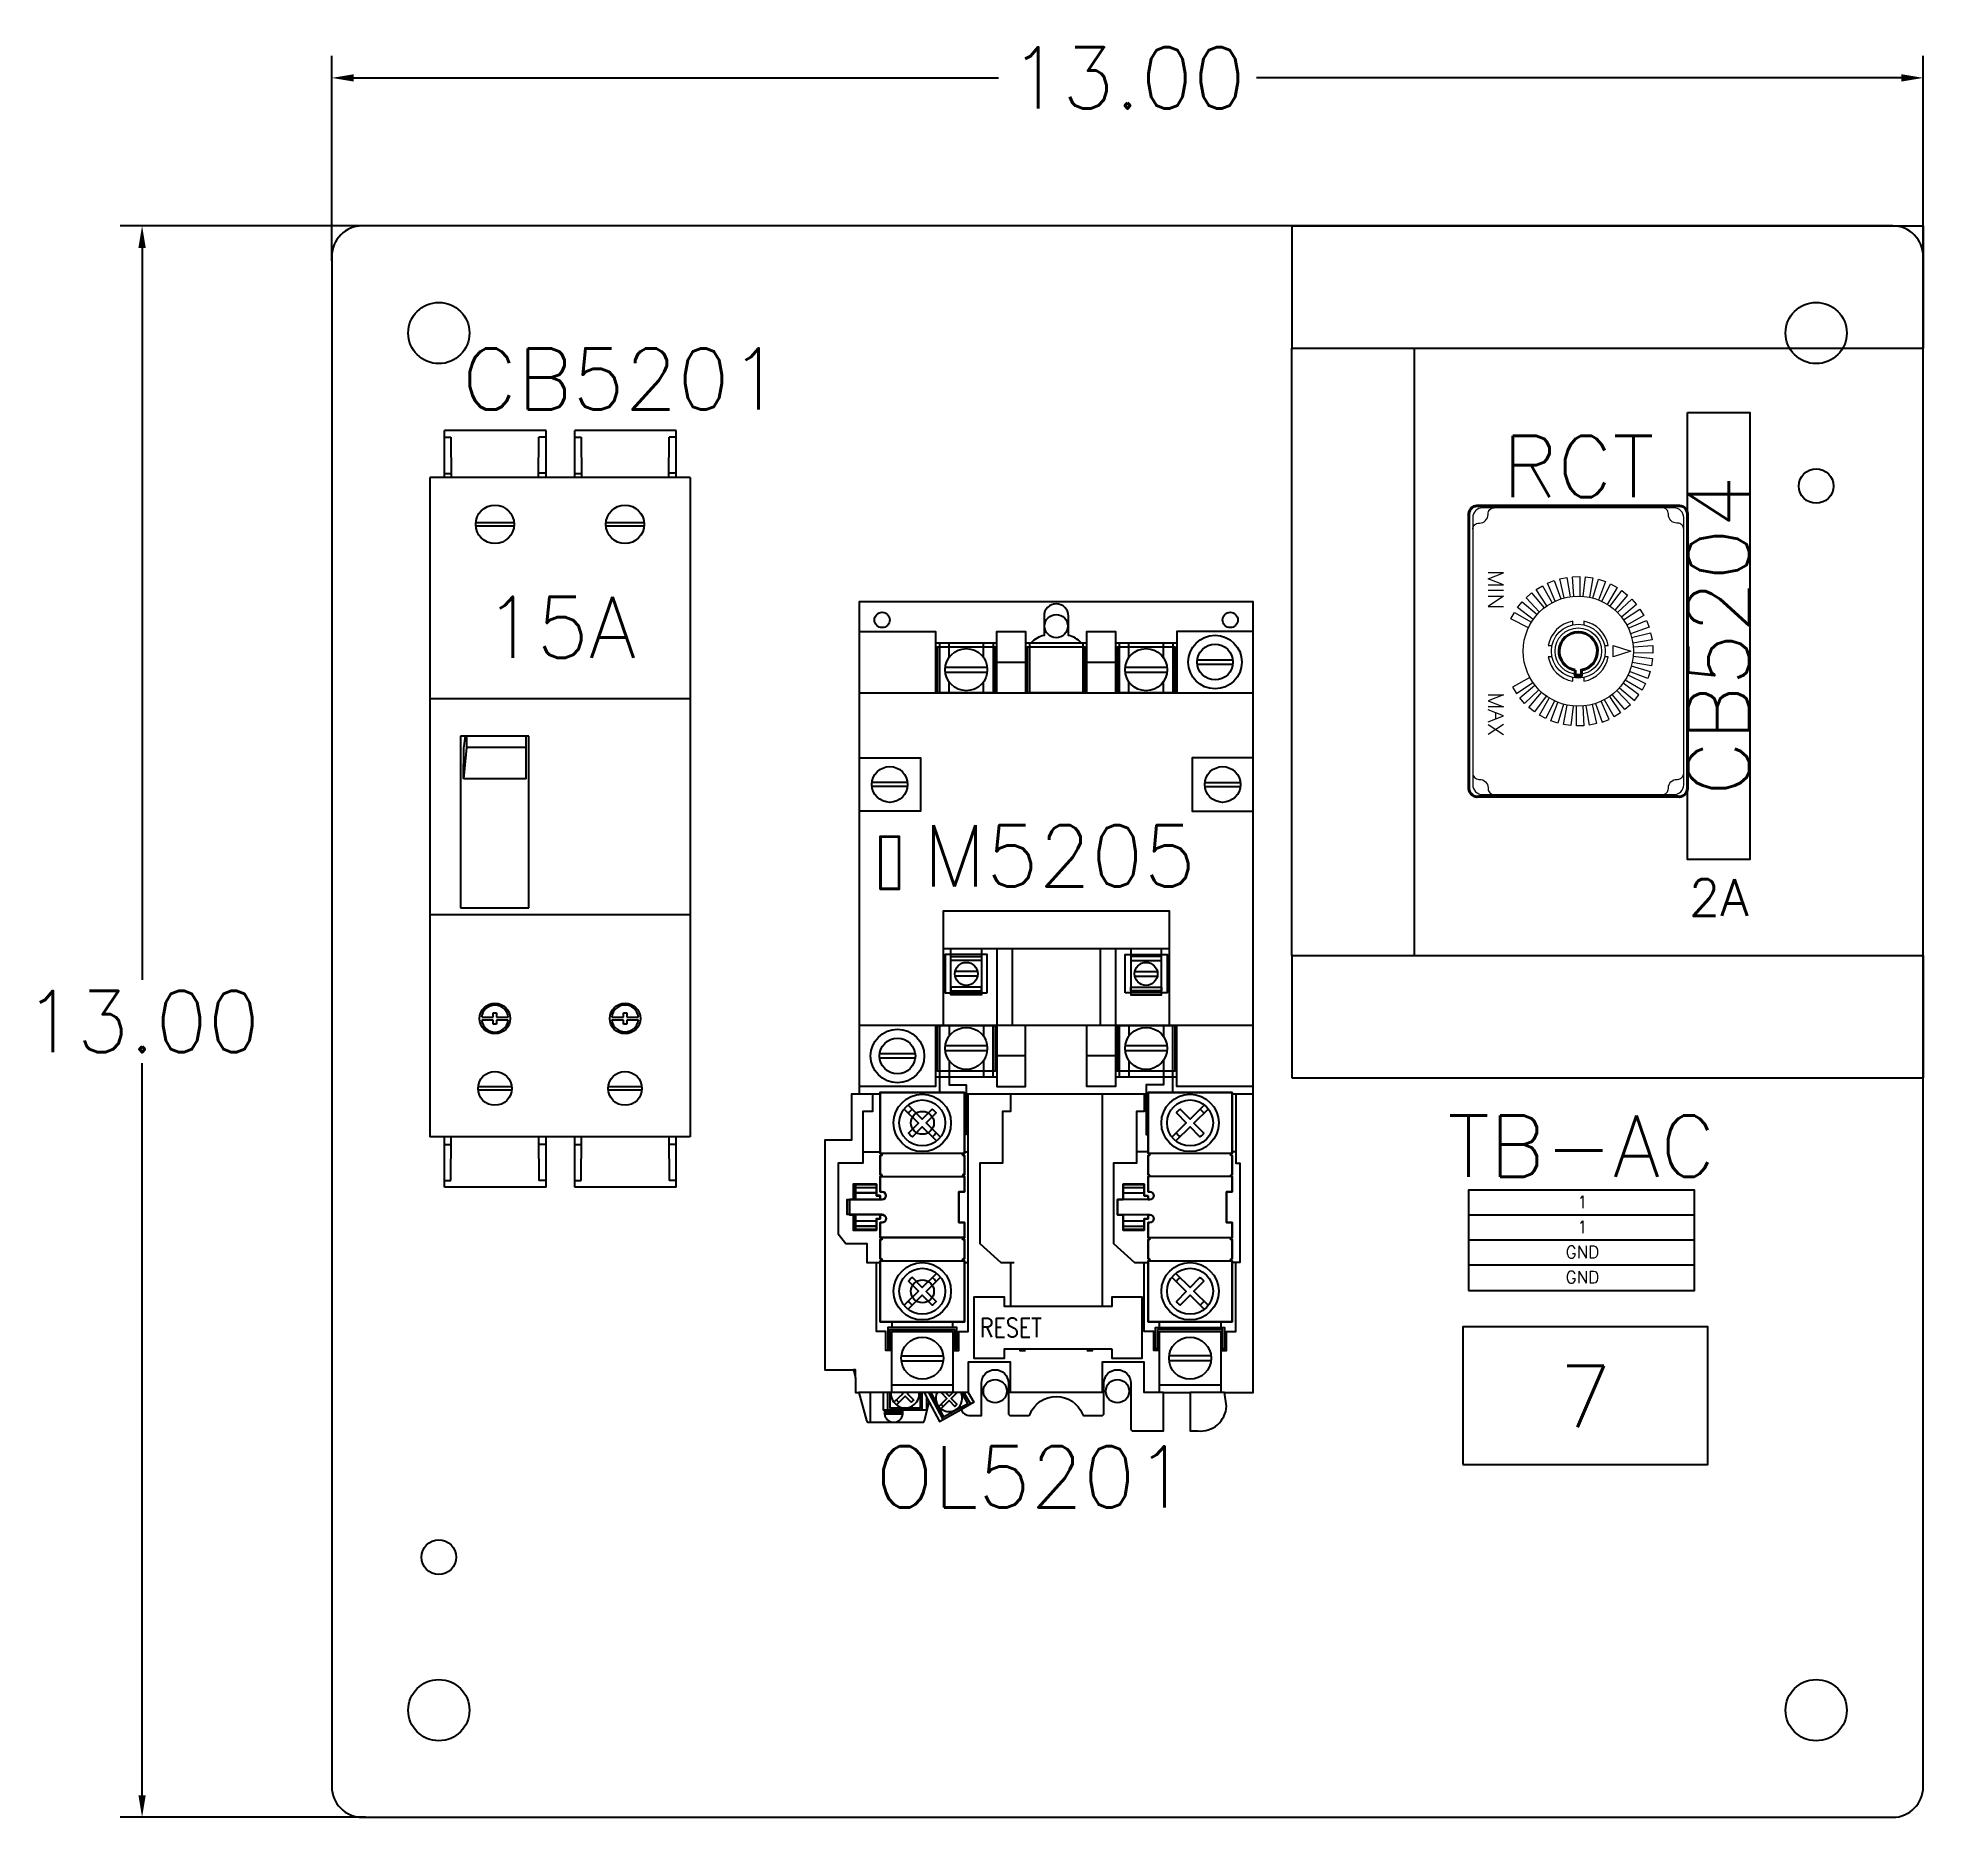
# Model space of a CAD drawing. Header units: inches. Extents: x -2.4 to 13, y 0 to 14.5.
import ezdxf
from ezdxf.enums import TextEntityAlignment as Align

# ---------------------------------------------------------------- set-up
doc = ezdxf.new("R2010")
doc.units = ezdxf.units.IN
doc.header["$MEASUREMENT"] = 0
doc.set_wipeout_variables(frame=1)
doc.layers.add('CONTINUOUS1', color=7, linetype='Continuous', lineweight=20)
doc.layers.add('CONTINUOUS2', color=254, linetype='Continuous', lineweight=40)
for name, color, linetype in [('PNPD', 7, 'Continuous'), ('PNPG', 72, 'Continuous'), ('PRTG', 130, 'Continuous'), ('PSYMS', 7, 'Continuous'), ('PTAG', 150, 'Continuous'), ('PWIRE', 84, 'Continuous')]:
    doc.layers.add(name, color=color, linetype=linetype)
doc.styles.add('ROMANS', font='ROMANS')
doc.styles.get("Standard").update_dxf_attribs({"font": 'romans.shx'})
doc.styles.add('WD', font='romans.shx')
doc.dimstyles.get("Standard").update_dxf_attribs({"dimtxt": 0.18, "dimasz": 0.18, "dimexe": 0.18, "dimexo": 0.0625, "dimgap": 0.09, "dimtad": 0, "dimtih": 1, "dimtoh": 1, "dimdec": 4, "dimzin": 0, "dimdsep": 46, "dimtxsty": 'Standard', "dimcen": 0.09, "dimadec": 0, "dimazin": 0, "dimtfac": 1, "dimtdec": 4, "dimtofl": 0, "dimtmove": 0, "dimatfit": 3, "dimfxl": 1, "dimtolj": 1, "dimtzin": 0, "dimarcsym": 0})

# ---------------------------------------------------------------- blocks, each defined once
blk = doc.blocks.new('9050JCK70V20')
at = {"layer": 'CONTINUOUS1'}
for points in [[(0.192, 1.754, 0.414214), (0.142, 1.704), (0.142, 1.699, -0.414214), (0.072, 1.629), (0.067, 1.629, 0.414214), (0.017, 1.579)], [(2.36, 1.579, 0.414214), (2.31, 1.629), (2.305, 1.629, -0.414214), (2.235, 1.699), (2.235, 1.704, 0.414214), (2.185, 1.754)], [(1.143, 1.108), (1.143, 1.138, 0.311755), (0.943, 0.938), (0.973, 0.938)], [(1.404, 0.938), (1.434, 0.938, 0.311755), (1.233, 1.138), (1.233, 1.108)], [(0.973, 0.848), (0.943, 0.848, 0.311755), (1.143, 0.647), (1.143, 0.677)], [(1.233, 0.677), (1.233, 0.647, 0.311755), (1.434, 0.848), (1.404, 0.848)], [(0.192, 0.031, -0.414214), (0.142, 0.081), (0.142, 0.086, 0.414214), (0.072, 0.156), (0.067, 0.156, -0.414214), (0.017, 0.206)], [(2.185, 0.031, 0.414214), (2.235, 0.081), (2.235, 0.086, -0.414214), (2.305, 0.156), (2.31, 0.156, 0.414214), (2.36, 0.206)]]:
    blk.add_lwpolyline(points, format="xyb", dxfattribs=at)
blk.add_lwpolyline([(0.017, 1.674), (0.017, 0.111, 0.414214), (0.097, 0.031), (2.28, 0.031, 0.414214), (2.36, 0.111), (2.36, 1.674, 0.414214), (2.28, 1.754), (0.097, 1.754, 0.414214)], format="xyb", close=True, dxfattribs=at)
for points in [[(0.933, 1.263), (0.844, 1.397), (0.896, 1.428), (0.975, 1.289)], [(1.001, 1.301), (0.937, 1.449), (0.993, 1.471), (1.047, 1.32)], [(1.075, 1.328), (1.038, 1.484), (1.096, 1.496), (1.123, 1.338)], [(1.152, 1.341), (1.143, 1.501), (1.203, 1.503), (1.202, 1.342)], [(1.23, 1.341), (1.249, 1.5), (1.309, 1.491), (1.28, 1.333)], [(1.308, 1.326), (1.354, 1.48), (1.411, 1.461), (1.355, 1.311)], [(1.381, 1.299), (1.453, 1.443), (1.506, 1.414), (1.425, 1.275)], [(1.488, 1.229), (1.592, 1.351), (1.545, 1.388), (1.449, 1.26)], [(0.821, 1.153), (0.693, 1.249), (0.73, 1.296), (0.852, 1.192)], [(0.872, 1.213), (0.762, 1.33), (0.807, 1.369), (0.91, 1.246)], [(1.509, 1.209), (1.626, 1.319), (1.665, 1.274), (1.542, 1.171)], [(1.559, 1.148), (1.693, 1.237), (1.724, 1.185), (1.585, 1.106)], [(0.755, 1.012), (0.601, 1.058), (0.62, 1.115), (0.77, 1.059)], [(0.782, 1.085), (0.638, 1.157), (0.667, 1.21), (0.806, 1.129)], [(1.616, 1.034), (1.767, 1.088), (1.745, 1.144), (1.597, 1.08)], [(0.74, 0.934), (0.581, 0.953), (0.59, 1.013), (0.748, 0.984)], [(1.624, 1.006), (1.78, 1.043), (1.792, 0.985), (1.634, 0.958)], [(1.637, 0.929), (1.797, 0.938), (1.799, 0.878), (1.638, 0.879)], [(0.74, 0.856), (0.58, 0.847), (0.578, 0.907), (0.739, 0.906)], [(0.753, 0.779), (0.597, 0.742), (0.585, 0.8), (0.743, 0.827)], [(1.622, 0.773), (1.776, 0.727), (1.757, 0.67), (1.607, 0.726)], [(1.637, 0.851), (1.796, 0.832), (1.787, 0.772), (1.629, 0.801)], [(0.78, 0.705), (0.632, 0.641), (0.61, 0.697), (0.761, 0.751)], [(0.818, 0.637), (0.684, 0.548), (0.653, 0.6), (0.792, 0.679)], [(1.556, 0.632), (1.684, 0.536), (1.647, 0.489), (1.525, 0.593)], [(1.595, 0.7), (1.739, 0.628), (1.71, 0.575), (1.571, 0.656)], [(0.868, 0.576), (0.751, 0.466), (0.712, 0.511), (0.835, 0.614)], [(0.928, 0.525), (0.832, 0.397), (0.785, 0.434), (0.889, 0.556)], [(0.996, 0.486), (0.924, 0.342), (0.871, 0.371), (0.952, 0.51)], [(1.402, 0.496), (1.481, 0.357), (1.533, 0.388), (1.444, 0.522)], [(1.505, 0.572), (1.615, 0.455), (1.57, 0.416), (1.467, 0.539)], [(0.645, 0.157), (0.645, 0.283), (0.596, 0.157), (0.548, 0.283), (0.548, 0.157)], [(0.691, 0.283), (0.691, 0.157)], [(0.74, 0.157), (0.74, 0.283), (0.824, 0.157), (0.824, 0.283)], [(1.546, 0.157), (1.546, 0.283), (1.594, 0.157), (1.642, 0.283), (1.642, 0.157)], [(1.764, 0.157), (1.716, 0.283), (1.667, 0.157)], [(1.691, 0.218), (1.741, 0.218)], [(1.786, 0.283), (1.87, 0.157)], [(1.786, 0.157), (1.87, 0.282)]]:
    blk.add_lwpolyline(points, dxfattribs=at)
blk.add_lwpolyline([(1.233, 1.179), (1.143, 1.179), (1.188, 1.321)], close=True, dxfattribs=at)
for radius in [0.45, 0.22, 0.19]:
    blk.add_circle((1.188, 0.893), radius, dxfattribs=at)
at = {"layer": 'CONTINUOUS2'}
for points in [[(2.311, 0, 0.454637), (2.376, 0.08), (2.376, 1.705, 0.454637), (2.311, 1.785), (0.066, 1.785, 0.454637), (0.001, 1.705), (0.001, 0.08, 0.454637), (0.066, 0)], [(1.343, 0.868), (1.391, 0.868), (1.391, 0.918), (1.343, 0.918, 12.419481)]]:
    blk.add_lwpolyline(points, format="xyb", close=True, dxfattribs=at)
blk = doc.blocks.new('BDL26015')
at = {"color": 7, "linetype": 'Continuous'}
for p, q in [((0, 5.799), (0, 6.181)), ((0.829, 6.181), (0, 6.181)), ((0.829, 5.799), (0.829, 6.181)), ((1.063, 5.799), (1.063, 6.181)), ((1.892, 6.181), (1.063, 6.181)), ((1.892, 5.799), (1.892, 6.181)), ((0, 6.126), (0.052, 6.126)), ((0.052, 6.126), (0.055, 5.799)), ((0.768, 5.799), (0.771, 6.126)), ((0.829, 6.126), (0.771, 6.126)), ((1.063, 6.126), (1.115, 6.126)), ((1.115, 6.126), (1.118, 5.799)), ((1.831, 5.799), (1.834, 6.126)), ((1.892, 6.126), (1.834, 6.126)), ((-0.12, 5.799), (-0.12, 0.413)), ((2.006, 5.799), (-0.12, 5.799)), ((0, 5.831), (0.054, 5.831)), ((0.829, 5.832), (0.768, 5.832)), ((1.063, 5.831), (1.117, 5.831)), ((1.892, 5.832), (1.831, 5.832)), ((2.006, 5.799), (2.006, 0.413)), ((0.255, 5.43), (0.568, 5.43)), ((0.568, 5.4), (0.255, 5.4)), ((1.318, 5.43), (1.631, 5.43)), ((1.631, 5.4), (1.318, 5.4)), ((2.006, 3.99), (-0.12, 3.99)), ((0.17, 3.684), (0.129, 3.684)), ((0.129, 3.684), (0.129, 2.281)), ((0.179, 3.591), (0.155, 3.337)), ((0.155, 3.337), (0.158, 3.586)), ((0.158, 3.586), (0.17, 3.686)), ((0.667, 3.686), (0.17, 3.686)), ((0.179, 3.686), (0.179, 3.591)), ((0.667, 3.591), (0.179, 3.591)), ((0.667, 3.337), (0.667, 3.686)), ((0.687, 3.684), (0.667, 3.684)), ((0.687, 2.281), (0.687, 3.684)), ((0.667, 3.337), (0.155, 3.337)), ((2.006, 2.224), (-0.12, 2.224)), ((0.129, 2.281), (0.687, 2.281)), ((0.303, 1.39), (0.398, 1.39)), ((0.398, 1.424), (0.425, 1.424)), ((0.398, 1.39), (0.398, 1.424)), ((0.425, 1.424), (0.425, 1.39)), ((0.425, 1.39), (0.52, 1.39)), ((1.366, 1.39), (1.461, 1.39)), ((1.461, 1.424), (1.488, 1.424)), ((1.461, 1.39), (1.461, 1.424)), ((1.488, 1.424), (1.488, 1.39)), ((1.488, 1.39), (1.583, 1.39)), ((0.398, 1.366), (0.303, 1.366)), ((0.398, 1.332), (0.398, 1.366)), ((0.425, 1.332), (0.398, 1.332)), ((0.52, 1.366), (0.425, 1.366)), ((0.425, 1.366), (0.425, 1.332)), ((1.461, 1.366), (1.366, 1.366)), ((1.461, 1.332), (1.461, 1.366)), ((1.488, 1.332), (1.461, 1.332)), ((1.583, 1.366), (1.488, 1.366)), ((1.488, 1.366), (1.488, 1.332)), ((0.274, 0.822), (0.548, 0.822)), ((0.548, 0.792), (0.274, 0.792)), ((1.337, 0.822), (1.611, 0.822)), ((1.611, 0.792), (1.337, 0.792)), ((2.006, 0.413), (-0.12, 0.413)), ((0, 0), (0, 0.413)), ((0, 0.35), (0.054, 0.35)), ((0.052, 0.055), (0.055, 0.413)), ((0.768, 0.413), (0.771, 0.055)), ((0.829, 0.349), (0.768, 0.349)), ((0.829, 0), (0.829, 0.413)), ((1.063, 0), (1.063, 0.413)), ((1.063, 0.35), (1.117, 0.35)), ((1.115, 0.055), (1.118, 0.413)), ((1.831, 0.413), (1.834, 0.055)), ((1.892, 0.349), (1.831, 0.349)), ((1.892, 0), (1.892, 0.413)), ((0, 0.055), (0.052, 0.055)), ((0.829, 0), (0, 0)), ((0.829, 0.055), (0.771, 0.055)), ((1.063, 0.055), (1.115, 0.055)), ((1.892, 0.055), (1.834, 0.055)), ((1.892, 0), (1.063, 0))]:
    blk.add_line(p, q, dxfattribs=at)
for centre, radius in [((0.411, 5.415), 0.157), ((1.474, 5.415), 0.157), ((0.411, 1.378), 0.125), ((1.474, 1.378), 0.125), ((0.411, 0.807), 0.138), ((1.474, 0.807), 0.138)]:
    blk.add_circle(centre, radius, dxfattribs=at)
for centre, radius, start, end in [((0.411, 1.377), 0.11, 6.5538, 173.4462), ((1.474, 1.379), 0.109, 5.8367, 174.1633), ((0.411, 1.377), 0.109, 185.8367, 354.1633), ((1.474, 1.379), 0.11, 186.5538, 353.4462)]:
    blk.add_arc(centre, radius, start, end, dxfattribs=at)
blk = doc.blocks.new('SCE-16P16')
at = {"linetype": 'Continuous'}
for p, q in [((12.677, 12.927), (0.177, 12.927)), ((-0.073, 12.677), (-0.073, 0.177)), ((12.927, 0.177), (12.927, 12.677)), ((0.177, -0.073), (12.677, -0.073))]:
    blk.add_line(p, q, dxfattribs=at)
for centre, radius in [((0.802, 12.052), 0.25), ((12.052, 12.052), 0.25), ((12.052, 10.802), 0.141), ((0.802, 2.052), 0.141), ((0.802, 0.802), 0.25), ((12.052, 0.802), 0.25)]:
    blk.add_circle(centre, radius, dxfattribs=at)
for centre, start, end in [((0.177, 12.677), 90, 180), ((12.677, 12.677), 0, 90), ((0.177, 0.177), 180, 270), ((12.677, 0.177), 270, 0)]:
    blk.add_arc(centre, 0.25, start, end, dxfattribs=at)
blk = doc.blocks.new('NPXXD3')
at = {"style": 'WD'}
for tag, height, width, flags, p in [('DESC1', 0.125, 0.9, 8, (0, 0.125)), ('DESC2', 0.125, 0.9, 8, (0, -0.062)), ('DESC3', 0.125, 0.9, 8, (0, -0.25)), ('ASSYCODE', 0.01, 0.9, 9, (0.328, -0.109)), ('MFG', 0.01, 0.9, 9, (0.328, -0.077)), ('CAT', 0.01, 0.9, 9, (0.328, -0.093)), ('POS2', 0.1, 0.7, 8, (0, -0.391))]:
    blk.add_attdef(tag, text='', height=height, dxfattribs=dict(at, width=width, flags=flags)).set_placement(p, align=Align.CENTER)
at = {"style": 'WD', "width": 0.7, "flags": 8}
blk.add_attdef('POS1', text='', height=0.1, dxfattribs=at).set_placement((-0.312, -0.516), align=Align.RIGHT)
blk.add_attdef('POS3', (0.312, -0.516), '', height=0.1, dxfattribs=at)
blk = doc.blocks.new('*D48')
at = {"layer": 'Defpoints', "color": 0, "transparency": 16777216}
for p in [(13, 14.209), (0, 12.651), (13, 12.651)]:
    blk.add_point(p, dxfattribs=at)
at = {"layer": 'PSYMS', "color": 0, "lineweight": -2, "transparency": 16777216}
for p, q in [((0, 12.714), (0, 14.389)), ((13, 12.714), (13, 14.389)), ((0.18, 14.209), (5.446, 14.209)), ((12.82, 14.209), (7.554, 14.209))]:
    blk.add_line(p, q, dxfattribs=at)
at = {"layer": 'PSYMS', "color": 0, "transparency": 16777216}
for points in [[(0.18, 14.239), (0.18, 14.179), (0, 14.209)], [(12.82, 14.239), (12.82, 14.179), (13, 14.209)]]:
    blk.add_solid(points, dxfattribs=at)
at = {"layer": 'PSYMS', "color": 0, "transparency": 16777216, "insert": (6.5, 14.209), "char_height": 0.5, "attachment_point": 5}
blk.add_mtext('\\A1;13.00', dxfattribs=at)
blk = doc.blocks.new('*D49')
at = {"layer": 'Defpoints', "color": 0, "transparency": 16777216}
for p in [(0.339, 13), (-1.549, 0), (0.339, 0)]:
    blk.add_point(p, dxfattribs=at)
at = {"layer": 'PSYMS', "color": 0, "lineweight": -2, "transparency": 16777216}
for p, q in [((0.276, 13), (-1.729, 13)), ((-1.549, 12.82), (-1.549, 6.84)), ((-1.549, 0.18), (-1.549, 6.16)), ((0.276, 0), (-1.729, 0))]:
    blk.add_line(p, q, dxfattribs=at)
at = {"layer": 'PSYMS', "color": 0, "transparency": 16777216}
for points in [[(-1.579, 12.82), (-1.519, 12.82), (-1.549, 13)], [(-1.579, 0.18), (-1.519, 0.18), (-1.549, 0)]]:
    blk.add_solid(points, dxfattribs=at)
at = {"layer": 'PSYMS', "color": 0, "transparency": 16777216, "insert": (-1.549, 6.5), "char_height": 0.5, "attachment_point": 5}
blk.add_mtext('\\A1;13.00', dxfattribs=at)
blk = doc.blocks.new('8536SAO11V02ES')
for points in [[(1.677, 0.139, -0.671762), (2.105, 0.139, 0.304697), (2.123, 0.126), (2.261, 0.126, 0.414214), (2.281, 0.146), (2.281, 0.392, -1), (2.5, 0.392), (2.5, 0.021, 0.414214), (2.52, 0.001), (2.766, 0.001), (2.766, 0.314), (2.984, 0.314), (2.984, 0.001), (3.047, 0.001, 0.432073), (3.281, 0.204), (3.266, 0.314), (3.5, 0.314), (3.5, 2.501), (3.5, 6.775), (0.281, 6.775), (0.281, 2.751), (0.219, 2.751), (0.219, 2.376), (0, 2.376), (0, 0.501), (0.234, 0.501), (0.25, 0.434), (0.25, 0.314), (0.278, 0.314), (0.34, 0.087, 0.341721), (0.359, 0.072), (0.797, 0.072, 0.341721), (0.816, 0.087), (0.853, 0.237), (0.938, 0.079), (1.113, 0.177, 0.301144), (1.188, 0.126), (1.281, 0.126), (1.281, 0.392, -1), (1.5, 0.392), (1.5, 0.146, 0.414214), (1.52, 0.126), (1.658, 0.126, 0.304697)], [(1.133, 2.252, -1), (1.133, 2.267, 1), (1.133, 2.252), (1.141, 2.252), (1.141, 2.094), (1.133, 2.094, 1), (1.133, 2.079, -1), (1.133, 2.094), (1.141, 2.094), (1.141, 2.252)], [(0.469, 1.954, -1), (0.469, 1.892, 1)], [(2.656, 1.954, -1), (2.656, 1.892, 1)], [(0.469, 1.767, -1), (0.469, 1.704), (0.453, 1.704), (0.453, 1.579), (0.453, 1.704), (0.469, 1.704, 1)], [(2.656, 1.767, -1), (2.656, 1.704, 1)], [(1.133, 1.564, -1), (1.133, 1.579, 1)], [(3.321, 1.392, -1), (3.321, 1.407, 1)]]:
    blk.add_lwpolyline(points, format="xyb", close=True)
for points in [[(2.094, 6.439, 0.164954), (1.99, 6.5), (1.99, 6.658, 1), (1.791, 6.658), (1.791, 6.5, 0.164954), (1.687, 6.439)], [(1.133, 2.267), (1.141, 2.267), (1.141, 2.767), (1.141, 2.267), (0.453, 2.267), (0.461, 2.267, -1), (0.461, 2.252), (0.453, 2.252), (0.453, 2.094), (0.461, 2.094, -1), (0.461, 2.079), (0.453, 2.079), (0.453, 1.954), (0.469, 1.954), (0.453, 1.954), (0.453, 2.079), (1.141, 2.079), (1.133, 2.079)], [(0.913, 2.371), (0.797, 2.485), (0.716, 2.403, -0.080519), (0.684, 2.434), (0.765, 2.516), (0.65, 2.63)], [(0.944, 2.403), (0.828, 2.517), (0.909, 2.599, 0.080519), (0.878, 2.63), (0.797, 2.548), (0.681, 2.662)], [(0.715, 2.629, 0.080519), (0.683, 2.597)], [(3.1, 2.662), (2.985, 2.548), (2.904, 2.63, 0.080519), (2.872, 2.599), (2.953, 2.517), (2.837, 2.403)], [(3.131, 2.63), (3.016, 2.516), (3.097, 2.434, -0.080519), (3.065, 2.403), (2.984, 2.485), (2.869, 2.371)], [(3.098, 2.597, 0.080519), (3.067, 2.629)], [(0.879, 2.404, 0.080519), (0.91, 2.436)], [(2.871, 2.436, 0.080519), (2.902, 2.404)], [(0.461, 2.079, 1), (0.461, 2.094), (0.453, 2.094), (0.453, 2.252), (0.461, 2.252, 1), (0.461, 2.267)], [(3.321, 2.079, -1), (3.321, 2.094), (3.328, 2.094), (3.328, 2.252), (3.321, 2.252, -1), (3.321, 2.267, 1), (3.321, 2.252), (3.328, 2.252), (3.328, 2.094), (3.321, 2.094, 1), (3.321, 2.079), (3.328, 2.079), (3.328, 1.954), (3.281, 1.954), (3.328, 1.954), (3.328, 2.079), (2.641, 2.079), (2.648, 2.079, 1), (2.648, 2.094), (2.641, 2.094), (2.641, 2.252), (2.648, 2.252, 1), (2.648, 2.267, -1), (2.648, 2.252), (2.641, 2.252), (2.641, 2.094), (2.648, 2.094, -1), (2.648, 2.079)], [(3.321, 1.579, 1), (3.321, 1.564, -1), (3.321, 1.579), (3.328, 1.579), (2.641, 1.579), (2.641, 1.704), (2.641, 1.579), (2.648, 1.579, -1), (2.648, 1.564), (2.641, 1.564), (2.648, 1.564, 1), (2.648, 1.579)], [(1.133, 1.579), (1.141, 1.579), (0.453, 1.579), (0.461, 1.579, -1), (0.461, 1.564), (0.453, 1.564), (0.461, 1.564, 1), (0.461, 1.579)], [(0.461, 1.392, 1), (0.461, 1.407), (0.453, 1.407), (0.461, 1.407, -1), (0.461, 1.392), (0.453, 1.392), (1.141, 1.392), (1.133, 1.392, -1), (1.133, 1.407, 1), (1.133, 1.392)], [(2.648, 1.392, 1), (2.648, 1.407), (2.641, 1.407), (2.648, 1.407, -1), (2.648, 1.392), (2.641, 1.392), (3.328, 1.392), (3.321, 1.392)], [(0.913, 1.287), (0.797, 1.173), (0.716, 1.255, 0.080519), (0.684, 1.224), (0.765, 1.142), (0.65, 1.028)], [(0.944, 1.255), (0.828, 1.141), (0.909, 1.059, -0.080519), (0.878, 1.028), (0.797, 1.11), (0.681, 0.996)], [(0.91, 1.222, 0.080519), (0.879, 1.254)], [(2.837, 1.255), (2.953, 1.141), (2.872, 1.059, 0.080519), (2.904, 1.028), (2.985, 1.11), (3.1, 0.996)], [(2.869, 1.287), (2.984, 1.173), (3.065, 1.255, -0.080519), (3.097, 1.224), (3.016, 1.142), (3.131, 1.028)], [(2.902, 1.254, 0.080519), (2.871, 1.222)], [(0.683, 1.061, 0.080519), (0.715, 1.029)], [(3.067, 1.029, 0.080519), (3.098, 1.061)], [(0.541, 0.314, 1.07896), (0.772, 0.314)], [(0.685, 0.314), (0.676, 0.305), (0.726, 0.254, -0.080519), (0.706, 0.235), (0.656, 0.285), (0.585, 0.215)], [(0.918, 0.314, 1.59062), (1.113, 0.314)], [(0.949, 0.183), (1.015, 0.249), (1.062, 0.201, 0.080519), (1.08, 0.219), (1.034, 0.267), (1.082, 0.314)], [(1.081, 0.313, 0.00139), (1.081, 0.314)], [(0.491, 0.173, 1.399799), (0.634, 0.173)], [(0.586, 0.255, 0.080519), (0.605, 0.235)], [(0.95, 0.22, 0.080519), (0.968, 0.202)]]:
    blk.add_lwpolyline(points, format="xyb")
for points in [[(0.281, 6.532), (0.906, 6.532), (0.906, 6.032)], [(1.406, 6.032), (1.406, 6.532), (1.641, 6.532), (1.641, 6.032)], [(2.141, 6.032), (2.141, 6.532), (2.375, 6.532), (2.375, 6.032)], [(3.5, 6.532), (2.875, 6.532), (2.875, 6.032)], [(0.906, 6.439), (1.406, 6.439)], [(0.938, 6.439), (0.938, 6.407), (0.938, 6.032)], [(1.016, 6.319), (1.016, 6.407), (1.016, 6.439)], [(1.297, 6.319), (1.297, 6.407), (1.297, 6.439)], [(1.375, 6.439), (1.375, 6.407), (1.375, 6.032)], [(1.641, 6.439), (2.141, 6.439)], [(1.672, 6.439), (1.672, 6.407), (1.672, 6.032)], [(2.109, 6.439), (2.109, 6.407), (2.109, 6.032)], [(2.375, 6.439), (2.875, 6.439)], [(2.406, 6.439), (2.406, 6.407), (2.406, 6.032)], [(2.484, 6.319), (2.484, 6.407), (2.484, 6.439)], [(2.766, 6.319), (2.766, 6.407), (2.766, 6.439)], [(2.844, 6.439), (2.844, 6.407), (2.844, 6.032)], [(0.986, 6.24), (1.327, 6.24)], [(0.986, 6.2), (1.327, 6.2)], [(1.406, 6.282), (1.641, 6.282)], [(2.141, 6.282), (2.375, 6.282)], [(2.454, 6.24), (2.796, 6.24)], [(2.454, 6.2), (2.796, 6.2)], [(3.042, 6.299), (3.333, 6.299)], [(3.042, 6.265), (3.333, 6.265)], [(0.281, 6.032), (3.5, 6.032)], [(1.016, 6.032), (1.016, 6.121)], [(1.297, 6.032), (1.297, 6.121)], [(2.484, 6.032), (2.484, 6.121)], [(2.766, 6.032), (2.766, 6.121)], [(0.281, 5.501), (0.781, 5.501), (0.781, 5.064), (0.281, 5.064)], [(3.5, 5.501), (3, 5.501), (3, 5.064), (3.5, 5.064)], [(0.676, 5.299), (0.386, 5.299)], [(0.676, 5.265), (0.386, 5.265)], [(3.105, 5.299), (3.395, 5.299)], [(3.105, 5.265), (3.395, 5.265)], [(0.969, 3.314), (0.969, 4.251), (2.812, 4.251), (2.812, 3.314)], [(2.812, 3.939), (0.969, 3.939)], [(1.281, 3.939), (1.281, 3.564), (1.031, 3.564), (1.031, 3.939)], [(1.406, 3.939), (1.406, 3.314), (1.406, 2.814), (1.641, 2.814), (1.641, 3.314)], [(1.531, 3.939), (1.531, 3.314)], [(2.375, 3.939), (2.375, 3.314), (2.375, 2.814), (2.141, 2.814), (2.141, 3.314)], [(2.25, 3.939), (2.25, 3.314)], [(2.5, 3.939), (2.5, 3.564), (2.75, 3.564), (2.75, 3.939)], [(1.248, 3.755), (1.065, 3.755)], [(1.248, 3.715), (1.065, 3.715)], [(2.533, 3.755), (2.717, 3.755)], [(2.533, 3.715), (2.717, 3.715)], [(0.906, 3.314), (0.906, 2.814), (0.281, 2.814)], [(3.5, 3.314), (0.281, 3.314)], [(0.938, 3.314), (0.938, 2.939), (0.938, 2.892), (0.938, 2.767)], [(1.016, 3.314), (1.016, 3.225)], [(1.297, 3.314), (1.297, 3.225)], [(1.375, 2.892), (1.375, 2.939), (1.375, 3.314)], [(2.406, 3.314), (2.406, 2.939), (2.406, 2.892)], [(2.484, 3.314), (2.484, 3.225)], [(2.766, 3.314), (2.766, 3.225)], [(2.844, 2.767), (2.844, 2.892), (2.844, 2.939), (2.844, 3.314)], [(3.5, 2.814), (2.875, 2.814), (2.875, 3.314)], [(0.739, 3.081), (0.449, 3.081)], [(1.327, 3.146), (0.986, 3.146)], [(1.327, 3.106), (0.986, 3.106)], [(2.796, 3.146), (2.454, 3.146)], [(2.796, 3.106), (2.454, 3.106)], [(0.739, 3.047), (0.449, 3.047)], [(1.016, 3.027), (1.016, 2.939), (1.016, 2.892), (1.016, 2.829), (1.156, 2.829), (1.156, 2.423), (1.141, 2.423)], [(1.297, 3.027), (1.297, 2.939), (1.297, 2.892)], [(1.641, 3.064), (1.406, 3.064)], [(2.375, 3.064), (2.141, 3.064)], [(2.484, 3.027), (2.484, 2.939), (2.484, 2.892)], [(2.766, 3.027), (2.766, 2.939), (2.766, 2.892), (2.766, 2.829), (2.625, 2.829), (2.625, 2.423), (2.641, 2.423)], [(1.406, 2.892), (0.906, 2.892)], [(2.875, 2.892), (2.375, 2.892)], [(0.391, 2.751), (0.391, 2.61), (0.312, 2.61), (0.312, 2.189), (0.109, 2.189), (0.109, 1.61), (0.172, 1.532), (0.344, 1.532), (0.344, 1.376), (0.422, 1.376), (0.453, 1.376)], [(0.453, 2.751), (0.281, 2.751)], [(1.047, 0.657), (1.094, 0.657), (1.094, 0.814), (1.172, 0.814), (1.172, 2.751)], [(2.234, 2.751), (1.156, 2.751)], [(1.516, 2.751), (1.516, 2.61), (1.453, 2.61), (1.453, 2.189), (1.266, 2.189), (1.266, 1.532), (1.438, 1.376), (1.516, 1.376), (1.516, 1.017)], [(2.625, 2.751), (2.234, 2.751)], [(2.266, 2.751), (2.266, 1.017)], [(2.609, 2.751), (2.609, 2.61), (2.547, 2.61), (2.547, 2.189), (2.359, 2.189), (2.359, 1.532), (2.531, 1.376), (2.609, 1.376), (2.641, 1.376)], [(3.321, 2.267), (3.328, 2.267), (3.328, 2.767), (3.328, 2.267), (2.641, 2.267), (2.648, 2.267)], [(3.359, 2.751), (3.359, 2.189), (3.391, 2.189), (3.391, 1.376), (3.359, 1.376), (3.328, 1.376)], [(3.5, 2.751), (3.328, 2.751)], [(0.312, 2.282), (0.453, 2.282)], [(1.141, 2.282), (1.172, 2.282)], [(2.641, 2.282), (2.547, 2.282)], [(3.359, 2.282), (3.328, 2.282)], [(0.453, 1.892), (0.469, 1.892), (0.203, 1.892), (0.25, 1.892), (0.25, 2.017), (0.25, 1.892)], [(0.422, 2.011), (0.25, 2.011)], [(2.641, 1.892), (2.656, 1.892), (2.391, 1.892), (2.438, 1.892), (2.438, 2.017), (2.438, 1.892)], [(2.609, 2.011), (2.438, 2.011)], [(0.453, 1.767), (0.469, 1.767), (0.203, 1.767), (0.203, 1.892), (0.203, 1.767), (0.25, 1.767), (0.25, 1.642), (0.25, 1.767)], [(0.422, 1.986), (0.25, 1.986)], [(0.422, 1.944), (0.25, 1.944)], [(2.609, 1.986), (2.438, 1.986)], [(2.609, 1.944), (2.438, 1.944)], [(0.422, 1.714), (0.25, 1.714)], [(2.641, 1.767), (2.641, 1.735), (2.609, 1.735), (2.609, 1.642), (2.438, 1.642), (2.438, 1.767), (2.438, 1.642), (2.609, 1.642), (2.609, 1.735), (2.641, 1.735), (2.641, 1.767), (2.656, 1.767), (2.391, 1.767), (2.438, 1.767)], [(2.609, 1.714), (2.438, 1.714)], [(0.422, 1.672), (0.25, 1.672)], [(0.422, 1.647), (0.25, 1.647)], [(2.609, 1.672), (2.438, 1.672)], [(2.609, 1.647), (2.438, 1.647)], [(0.547, 0.657), (0.5, 0.657), (0.5, 0.814), (0.422, 0.814), (0.422, 1.376)], [(1.141, 1.376), (1.172, 1.376)], [(1.516, 1.376), (1.547, 1.376)], [(2.734, 0.657), (2.688, 0.657), (2.688, 0.814), (2.609, 0.814), (2.609, 1.376)], [(3.234, 0.657), (3.281, 0.657), (3.281, 0.814), (3.359, 0.814), (3.359, 1.376)], [(0.547, 0.892), (0.547, 0.845)], [(1.047, 0.376), (0.547, 0.376), (0.547, 0.814), (1.047, 0.814), (1.047, 0.376), (1.047, 0.314), (0.547, 0.314), (0.547, 0.595)], [(1.047, 0.845), (1.047, 0.892)], [(2.734, 0.845), (2.734, 0.892)], [(2.734, 0.314), (2.734, 0.376), (2.734, 0.814), (3.234, 0.814), (3.234, 0.376), (2.734, 0.376)], [(3.234, 0.892), (3.234, 0.845)], [(1.594, 0.673), (1.594, 0.657), (1.641, 0.657)], [(2.141, 0.657), (2.188, 0.657), (2.188, 0.673)], [(0.25, 0.434), (0.25, 0.501), (0.234, 0.501)], [(0.626, 0.615), (0.968, 0.615)], [(0.626, 0.575), (0.968, 0.575)], [(2.766, 0.314), (2.609, 0.314), (2.609, 0.564), (2.266, 0.564), (2.266, 0.314), (1.516, 0.314), (1.516, 0.564), (1.172, 0.564), (1.172, 0.314), (1.219, 0.235), (1.113, 0.177)], [(3.155, 0.615), (2.814, 0.615)], [(3.155, 0.575), (2.814, 0.575)], [(3.234, 0.595), (3.234, 0.314)], [(1.172, 0.314), (0.278, 0.314)], [(0.375, 0.072), (0.375, 0.314)], [(0.478, 0.314), (0.478, 0.173), (0.835, 0.173), (0.835, 0.271)], [(0.515, 0.173), (0.515, 0.314)], [(0.531, 0.314), (0.531, 0.189), (0.782, 0.189), (0.782, 0.314)], [(0.628, 0.314), (0.637, 0.305), (0.565, 0.235)], [(0.797, 0.173), (0.797, 0.314)], [(0.812, 0.314), (0.853, 0.237)], [(0.848, 0.314), (0.965, 0.094)], [(0.866, 0.314), (0.971, 0.116), (1.17, 0.226), (1.116, 0.314)], [(0.951, 0.314), (0.997, 0.267), (0.931, 0.201)], [(1.045, 0.314), (1.016, 0.285), (0.987, 0.314)], [(1.192, 0.219), (1.135, 0.314)], [(3.266, 0.314), (2.984, 0.314)], [(0.488, 0.157), (0.637, 0.157)], [(0.488, 0.14), (0.637, 0.14)]]:
    blk.add_lwpolyline(points)
for points in [[(0.922, 6.032), (0.922, 6.407), (1.391, 6.407), (1.391, 6.032)], [(1.656, 6.032), (1.656, 6.407), (2.125, 6.407), (2.125, 6.032)], [(2.391, 6.032), (2.391, 6.407), (2.859, 6.407), (2.859, 6.032)], [(0.453, 4.423), (0.453, 4.86), (0.609, 4.86), (0.609, 4.423)], [(0.461, 4.431), (0.461, 4.853), (0.602, 4.853), (0.602, 4.431)], [(1.328, 3.579), (1.328, 3.892), (0.984, 3.892), (0.984, 3.579)], [(1.281, 3.876), (1.281, 3.845), (1.031, 3.845), (1.031, 3.876)], [(2.453, 3.579), (2.453, 3.892), (2.797, 3.892), (2.797, 3.579)], [(2.5, 3.876), (2.5, 3.845), (2.75, 3.845), (2.75, 3.876)], [(1.281, 3.595), (1.281, 3.626), (1.031, 3.626), (1.031, 3.595)], [(2.5, 3.595), (2.5, 3.626), (2.75, 3.626), (2.75, 3.595)], [(1.391, 3.314), (1.391, 2.939), (0.922, 2.939), (0.922, 3.314)], [(2.859, 3.314), (2.859, 2.939), (2.391, 2.939), (2.391, 3.314)], [(0.453, 2.767), (0.453, 2.267)], [(1.141, 2.767), (0.453, 2.767)], [(2.641, 2.767), (2.641, 2.267)], [(3.328, 2.767), (2.641, 2.767)], [(0.422, 2.017), (0.25, 2.017)], [(0.25, 2.016), (0.422, 2.016)], [(0.422, 2.017), (0.422, 1.923)], [(1.141, 1.954), (1.141, 2.079)], [(2.609, 2.017), (2.438, 2.017)], [(2.438, 2.016), (2.609, 2.016)], [(2.609, 2.017), (2.609, 1.923)], [(2.641, 2.079), (2.641, 1.954)], [(0.453, 1.923), (0.422, 1.923)], [(0.453, 1.923), (0.453, 1.892)], [(1.141, 1.954), (1.094, 1.954)], [(1.094, 1.704), (1.094, 1.954)], [(2.391, 1.892), (2.391, 1.767)], [(2.641, 1.923), (2.609, 1.923)], [(2.656, 1.954), (2.641, 1.954)], [(2.641, 1.923), (2.641, 1.892)], [(3.281, 1.704), (3.281, 1.954)], [(0.453, 1.767), (0.453, 1.735), (0.422, 1.735), (0.422, 1.642), (0.422, 1.735), (0.453, 1.735)], [(1.141, 1.704), (1.094, 1.704), (1.141, 1.704), (1.141, 1.579)], [(2.656, 1.704), (2.641, 1.704)], [(3.328, 1.704), (3.281, 1.704)], [(3.328, 1.579), (3.328, 1.704)], [(0.422, 1.642), (0.25, 1.642)], [(0.453, 1.564), (0.453, 1.407)], [(1.141, 1.564), (1.133, 1.564)], [(1.141, 1.407), (1.141, 1.564)], [(2.641, 1.564), (2.641, 1.407)], [(3.328, 1.564), (3.321, 1.564)], [(3.328, 1.407), (3.328, 1.564)], [(0.453, 1.392), (0.453, 0.892)], [(1.133, 1.407), (1.141, 1.407)], [(1.141, 0.892), (1.141, 1.392)], [(2.641, 1.392), (2.641, 0.892)], [(3.321, 1.407), (3.328, 1.407)], [(3.328, 0.892), (3.328, 1.392)], [(2.344, 0.673), (2.344, 0.595), (2.594, 0.595), (2.594, 1.095), (2.344, 1.095), (2.344, 1.017), (1.469, 1.017), (1.469, 1.095), (1.219, 1.095), (1.219, 0.595), (1.469, 0.595), (1.469, 0.673)], [(0.453, 0.892), (1.141, 0.892)], [(1.062, 0.829), (1.062, 0.673), (1.078, 0.673), (1.078, 0.845), (0.516, 0.845), (0.516, 0.673), (0.531, 0.673), (0.531, 0.829)], [(2.641, 0.892), (3.328, 0.892)], [(2.719, 0.829), (2.719, 0.673), (2.703, 0.673), (2.703, 0.845), (3.266, 0.845), (3.266, 0.673), (3.25, 0.673), (3.25, 0.829)]]:
    blk.add_lwpolyline(points, close=True)
for centre, radius in [((0.469, 6.626), 0.0625), ((1.891, 6.576), 0.095), ((3.312, 6.626), 0.0625), ((3.188, 6.282), 0.219), ((1.156, 6.22), 0.172), ((2.625, 6.22), 0.172), ((3.188, 6.282), 0.146), ((0.531, 5.282), 0.146), ((3.25, 5.282), 0.146), ((1.156, 3.735), 0.0938), ((2.625, 3.735), 0.0938), ((0.594, 3.064), 0.219), ((1.156, 3.126), 0.172), ((2.625, 3.126), 0.172), ((0.594, 3.064), 0.146), ((0.797, 2.517), 0.234), ((0.797, 2.517), 0.188), ((2.984, 2.517), 0.234), ((2.984, 2.517), 0.188), ((0.797, 1.142), 0.234), ((0.797, 1.142), 0.188), ((2.984, 1.142), 0.234), ((2.984, 1.142), 0.188), ((0.797, 0.595), 0.172), ((2.984, 0.595), 0.172), ((1.391, 0.326), 0.095), ((2.391, 0.326), 0.095)]:
    blk.add_circle(centre, radius)
at = {"style": 'ROMANS', "width": 0.8}
blk.add_text('RESET', height=0.1553, dxfattribs=at).set_placement((1.266, 0.767))
blk = doc.blocks.new('BX_XX')
for points in [[(0.957, 0.938), (0.957, 0.437), (0.27, 0.437), (0.27, 0.938)], [(0.27, -0.438), (0.957, -0.438), (0.957, -0.938), (0.27, -0.938)]]:
    blk.add_lwpolyline(points, close=True)
for points in [[(0.278, 0.25, 1), (0.278, 0.265), (0.27, 0.265), (0.27, 0.422), (0.278, 0.422, 1), (0.278, 0.437)], [(0.95, 0.437, 1), (0.95, 0.422), (0.957, 0.422), (0.957, 0.265), (0.95, 0.265, 1), (0.95, 0.25)], [(0.278, -0.438, 1), (0.278, -0.423), (0.27, -0.423), (0.27, -0.265), (0.278, -0.265, 1), (0.278, -0.25)], [(0.95, -0.25, 1), (0.95, -0.265), (0.957, -0.265), (0.957, -0.423), (0.95, -0.423, 1), (0.95, -0.438)]]:
    blk.add_lwpolyline(points, format="xyb")
blk.add_lwpolyline([(0.286, -0.062), (0, -0.062), (0, 0.062), (0.286, 0.062, 1), (0.286, 0.125), (0.27, 0.125), (0.27, 0.25), (0.957, 0.25), (0.957, 0.125), (0.911, 0.125), (0.911, -0.125), (0.957, -0.125), (0.957, -0.25), (0.27, -0.25), (0.27, -0.125), (0.286, -0.125, 1)], format="xyb", close=True)
for points in [[(0.27, 0.062), (0.27, 0.094), (0.239, 0.094), (0.239, 0.188), (0.047, 0.188), (0.047, 0.062)], [(0.239, 0.187), (0.047, 0.187)], [(0.239, 0.187), (0.047, 0.187)], [(0.239, 0.182), (0.047, 0.182)], [(0.239, 0.157), (0.047, 0.157)], [(0.239, 0.115), (0.047, 0.115)], [(0.047, -0.062), (0.047, -0.188), (0.239, -0.188), (0.239, -0.094), (0.27, -0.094), (0.27, -0.062)], [(0.239, -0.115), (0.047, -0.115)], [(0.239, -0.157), (0.047, -0.157)], [(0.239, -0.182), (0.047, -0.182)]]:
    blk.add_lwpolyline(points)
for centre in [(0.614, 0.688), (0.614, -0.688)]:
    blk.add_circle(centre, 0.0938)
blk = doc.blocks.new('HDIN50E5')
for p, q in [((0, 0.5), (5.1569, 0.5)), ((0, 0.5), (0, -0.5)), ((5.1569, 0.5), (5.1569, -0.5)), ((0, -0.5), (5.1569, -0.5))]:
    blk.add_line(p, q)
blk = doc.blocks.new('UT2_5')
at = {"style": 'WD', "flags": 1}
for tag, height, p in [('INST', 0.125, (0, 0.384)), ('LOC', 0.125, (0, 0.207)), ('WDBLKNAM', 0.05, (0.022, -0.443)), ('CAT', 0.05, (0.022, -0.372)), ('ASSYCODE', 0.05, (0.022, -0.602)), ('FP', 0.05, (0.022, -0.515)), ('FPT', 0.05, (0.163, -0.515))]:
    blk.add_attdef(tag, text='', height=height, dxfattribs=at).set_placement(p, align=Align.CENTER)
blk.add_wipeout([(-0.923, 0), (0.923, 0), (0.923, -0.205), (-0.923, -0.205)])
blk.add_wipeout([(-0.923, 0), (0.923, 0), (0.923, -0.205), (-0.923, -0.205)])
blk.add_lwpolyline([(-0.923, -0.205), (0.923, -0.205), (0.923, 0), (-0.923, 0)], close=True)
for tag, height, p in [('P_TAGSTRIP', 0.125, (0, 0.031)), ('MFG', 0.05, (0.022, -0.3))]:
    blk.add_attdef(tag, text='', height=height, dxfattribs=at).set_placement(p, align=Align.CENTER)
at = {"style": 'WD', "width": 0.8}
blk.add_attdef('WIRENOL', text='', height=0.1, dxfattribs=at).set_placement((-0.959, -0.051), align=Align.MIDDLE_RIGHT)
at = {"style": 'WD', "flags": 1}
blk.add_attdef('TERMDESCL', text='', height=0.05, dxfattribs=at).set_placement((-0.957, -0.166), align=Align.MIDDLE_RIGHT)
at = {"style": 'WD'}
for tag in ['WIRENO', 'TERM']:
    blk.add_attdef(tag, text='', height=0.1, dxfattribs=at).set_placement((0.008, -0.097), align=Align.MIDDLE_CENTER)
at = {"style": 'WD', "flags": 1}
blk.add_attdef('TERMDESCR', text='', height=0.05, dxfattribs=at).set_placement((0.961, -0.166), align=Align.MIDDLE_LEFT)
at = {"style": 'WD', "width": 0.8}
blk.add_attdef('WIRENOR', text='', height=0.1, dxfattribs=at).set_placement((0.961, -0.051), align=Align.MIDDLE_LEFT)
blk = doc.blocks.new('79401025X')
blk.add_lwpolyline([(-0.011, 0.925), (0.499, 0.925), (0.499, -2.725), (-0.011, -2.725)], close=True)
blk = doc.blocks.new('VDIN53DC')
for p, q in [((-0.5, 0), (-0.5, 4.96)), ((-0.5, 4.96), (0.5, 4.96)), ((0.5, 0), (0.5, 4.96)), ((-0.5, 0), (0.5, 0))]:
    blk.add_line(p, q)

msp = doc.modelspace()

# ---------------------------------------------------------------- linework, layer by layer
at = {"layer": 'PNPG'}
msp.add_lwpolyline([(9.24, 2.882), (11.24, 2.882), (11.24, 4.007), (9.24, 4.007)], close=True, dxfattribs=at)

# ---------------------------------------------------------------- block references
ref = msp.add_blockref('NPXXD3', (10.24, 3.507))
ref.add_attrib('DESC1', '7', dxfattribs={"layer": 'PNPD', "height": 0.5, "style": 'WD', "flags": 8}).set_placement((10.24, 3.188), align=Align.CENTER)
at = {"layer": 'PSYMS'}
for name, p in [('SCE-16P16', (0.073, 0.073)), ('HDIN50E5', (7.843, 12.5)), ('VDIN53DC', (8.343, 7.04)), ('HDIN50E5', (7.843, 6.54))]:
    msp.add_blockref(name, p, dxfattribs=at)
ref = msp.add_blockref('BDL26015', (0.922, 5.147), dxfattribs=at)
ref.add_attrib('P_TAG1', 'CB5201', dxfattribs={"layer": 'PTAG', "height": 0.5, "style": 'WD', "flags": 8}).set_placement((2.372, 11.749), align=Align.MIDDLE_CENTER)
ref.add_attrib('RATING1', '15A', dxfattribs={"layer": 'PRTG', "height": 0.5, "style": 'WD', "flags": 8}).set_placement((1.865, 9.471), align=Align.CENTER)
ref = msp.add_blockref('79401025X', (11.085, 10.55), dxfattribs=at)
ref.add_attrib('P_TAG1', 'CB5204', dxfattribs={"layer": 'PTAG', "height": 0.5, "rotation": 90, "style": 'WD', "flags": 8}).set_placement((11.329, 9.651), align=Align.MIDDLE_CENTER)
ref.add_attrib('RATING1', '2A', dxfattribs={"layer": 'PRTG', "height": 0.3, "style": 'WD', "flags": 8}).set_placement((11.329, 7.364), align=Align.CENTER)
ref = msp.add_blockref('9050JCK70V20', (9.289, 10.714), dxfattribs=dict(at, rotation=270))
ref.add_attrib('P_TAG1', 'RCT', dxfattribs={"layer": 'PTAG', "height": 0.5, "style": 'WD', "flags": 8}).set_placement((10.182, 11.034), align=Align.MIDDLE_CENTER)
ref = msp.add_blockref('8536SAO11V02ES', (4.027, 3.155), dxfattribs=at)
ref.add_attrib('P_TAG1', 'M5205', dxfattribs={"layer": 'PTAG', "height": 0.5, "style": 'WD', "flags": 8}).set_placement((5.945, 7.854), align=Align.MIDDLE_CENTER)
ref = msp.add_blockref('BX_XX', (4.211, 4.985), dxfattribs=at)
ref.add_attrib('P_TAG1', 'OL5201', dxfattribs={"layer": 'PTAG', "height": 0.5, "style": 'WD', "flags": 8}).set_placement((5.719, 2.781), align=Align.MIDDLE_CENTER)

# ---------------------------------------------------------------- dimensions: what is measured, and where the dimension line sits
dim = msp.add_linear_dim(base=(13, 14.209), p1=(0, 12.651), p2=(13, 12.651), dimstyle='Standard', override={"dimtxt": 0.5, "dimdec": 2}, dxfattribs=at)
dim.commit()
dim.dimension.update_dxf_attribs({"geometry": '*D48', "text_midpoint": (6.5, 14.209)})
dim = msp.add_linear_dim(base=(-1.549, 0), p1=(0.339, 13), p2=(0.339, 0), angle=90, dimstyle='Standard', override={"dimtxt": 0.5, "dimdec": 2}, dxfattribs=at)
dim.commit()
dim.dimension.update_dxf_attribs({"geometry": '*D49', "text_midpoint": (-1.549, 6.5)})

# ---------------------------------------------------------------- next in the draw order: block references
ref = msp.add_blockref('UT2_5', (10.208, 5.123), dxfattribs=at)
ref.add_attrib('WIRENO', '1', dxfattribs={"layer": 'PWIRE', "height": 0.1, "style": 'WD'}).set_placement((10.216, 5.026), align=Align.MIDDLE_CENTER)
ref.add_attrib('P_TAGSTRIP', 'TB-AC', dxfattribs={"layer": 'PTAG', "height": 0.5, "style": 'WD'}).set_placement((10.208, 5.233), align=Align.CENTER)

# ---------------------------------------------------------------- next in the draw order: block references
ref = msp.add_blockref('UT2_5', (10.208, 4.919), dxfattribs=at)
ref.add_attrib('WIRENO', '1', dxfattribs={"layer": 'PWIRE', "height": 0.1, "style": 'WD'}).set_placement((10.216, 4.822), align=Align.MIDDLE_CENTER)

# ---------------------------------------------------------------- next in the draw order: block references
ref = msp.add_blockref('UT2_5', (10.208, 4.714), dxfattribs=at)
ref.add_attrib('WIRENO', 'GND', dxfattribs={"layer": 'PWIRE', "height": 0.1, "style": 'WD'}).set_placement((10.216, 4.617), align=Align.MIDDLE_CENTER)

# ---------------------------------------------------------------- next in the draw order: block references
ref = msp.add_blockref('UT2_5', (10.208, 4.509), dxfattribs=at)
ref.add_attrib('WIRENO', 'GND', dxfattribs={"layer": 'PWIRE', "height": 0.1, "style": 'WD'}).set_placement((10.216, 4.412), align=Align.MIDDLE_CENTER)

doc.saveas('drawing.dxf')
